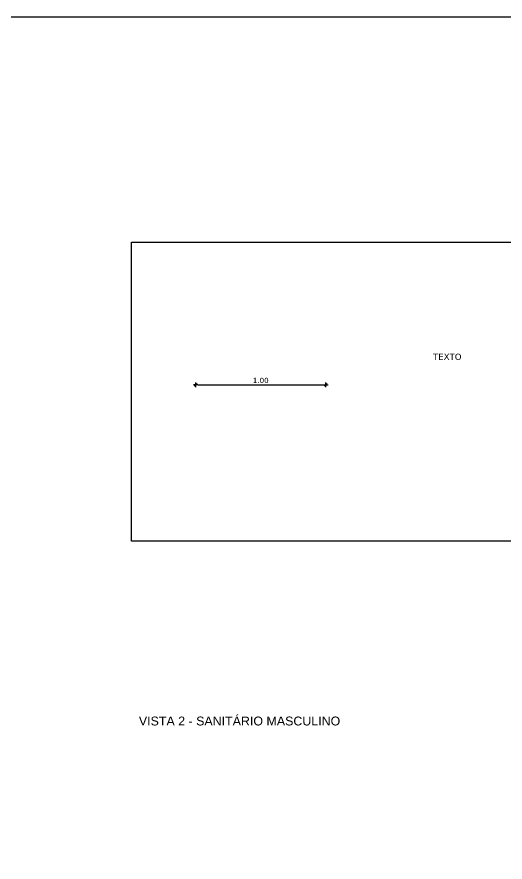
# Model space of a CAD drawing. Extents: x 175 to 308, y 27 to 112.
# Drawn here: x 296.5 to 300.25, y 46.92 to 53.41 of the extents above; entities that cross this region are included whole.
import ezdxf

# ---------------------------------------------------------------- set-up
doc = ezdxf.new("R2010")
doc.units = 0
doc.header["$LTSCALE"] = 0.01
doc.header["$PDMODE"] = 3
doc.layers.get('0').update_dxf_attribs({"linetype": 'CONTINUOUS'})
doc.layers.get('DEFPOINTS').update_dxf_attribs({"linetype": 'CONTINUOUS'})
for name, color, linetype in [('ARQ-CTA-1_025', 1, 'CONTINUOUS'), ('ARQ-TXT-1_050', 2, 'CONTINUOUS'), ('ARQ-TXT-1_075', 2, 'CONTINUOUS')]:
    doc.layers.add(name, color=color, linetype=linetype)
doc.styles.add('ESC-50-A20', font='arial.ttf', dxfattribs={"height": 0.1})
doc.styles.add('FNDE Texto Cota 0025', font='verdana.ttf', dxfattribs={"height": 0.04})
doc.dimstyles.new('FNDE 1-0025', dxfattribs={"dimscale": 5, "dimtxt": 0.04, "dimasz": 0.0035, "dimexe": 0.15, "dimexo": 0.15, "dimgap": 0.0025, "dimtad": 1, "dimzin": 1, "dimdsep": 46, "dimtxsty": 'FNDE Texto Cota 0025', "dimblk": 'tic', "dimcen": 0.015, "dimdle": 0.15, "dimse1": 1, "dimse2": 1, "dimclrd": 251, "dimclre": 251, "dimclrt": 256, "dimaunit": 1, "dimadec": 3, "dimazin": 0, "dimtfac": 1, "dimtix": 1, "dimtmove": 2, "dimatfit": 3, "dimfxl": 0.15, "dimtvp": 1, "dimtolj": 1, "dimtzin": 0, "dimarcsym": 0})

# ---------------------------------------------------------------- blocks, each defined once
blk = doc.blocks.new('tic')
at = {"color": 251}
for p, q in [((-1, 0), (1, 0)), ((0, -1), (0, 1))]:
    blk.add_line(p, q, dxfattribs=at)
blk.add_line((-0.6, -0.6), (0.6, 0.6))
blk = doc.blocks.new('*D17')
at = {"layer": 'ARQ-CTA-1_025', "color": 251, "lineweight": -2}
blk.add_line((297.8945, 50.5852), (298.8595, 50.5852), dxfattribs=at)
at = {"layer": 'DEFPOINTS', "color": 0}
for p in [(298.877, 50.5852), (297.877, 49.5852), (298.877, 49.5852)]:
    blk.add_point(p, dxfattribs=at)
at = {"layer": 'ARQ-CTA-1_025', "color": 251, "lineweight": -2, "xscale": 0.0175, "yscale": 0.0175, "zscale": 0.0175, "rotation": 180}
blk.add_blockref('tic', (297.877, 50.5852), dxfattribs=at)
at = {"layer": 'ARQ-CTA-1_025', "color": 251, "lineweight": -2, "xscale": 0.0175, "yscale": 0.0175, "zscale": 0.0175}
blk.add_blockref('tic', (298.877, 50.5852), dxfattribs=at)
at = {"layer": 'ARQ-CTA-1_025', "insert": (298.377, 50.6185), "char_height": 0.04, "attachment_point": 5, "style": 'FNDE Texto Cota 0025'}
blk.add_mtext('\\A1;1.00', dxfattribs=at)

msp = doc.modelspace()

# ---------------------------------------------------------------- linework, layer by layer
for points in [[(286.8772, 53.4125), (305.9144, 53.4125), (305.9144, 30.1548), (286.8772, 30.1548)], [(297.3841, 51.6816), (303.9252, 51.6816), (303.9252, 49.384), (297.3841, 49.384)]]:
    msp.add_lwpolyline(points, close=True)

# ---------------------------------------------------------------- texts
at = {"layer": 'ARQ-TXT-1_050', "insert": (296.594, 48.0352), "char_height": 0.068267, "width": 2.389517, "attachment_point": 1, "style": 'ESC-50-A20'}
msp.add_mtext('\\pi0.84686;VISTA 2 - SANITÁRIO MASCULINO', dxfattribs=at)
at = {"layer": 'ARQ-TXT-1_075', "insert": (299.7007, 50.8243), "char_height": 0.048, "attachment_point": 1, "style": 'ESC-50-A20'}
msp.add_mtext_dynamic_manual_height_columns('{\\fVerdana|b0|i0|c0|p34;TEXTO}', width=8.528178, gutter_width=0.5, heights=[0], dxfattribs=at)

# ---------------------------------------------------------------- dimensions: what is measured, and where the dimension line sits
at = {"layer": 'ARQ-CTA-1_025'}
dim = msp.add_linear_dim(base=(298.877, 50.5852), p1=(297.877, 49.5852), p2=(298.877, 49.5852), dimstyle='FNDE 1-0025', dxfattribs=at)
dim.commit()
dim.dimension.update_dxf_attribs({"geometry": '*D17', "text_midpoint": (298.377, 50.6185)})

doc.saveas('drawing.dxf')
